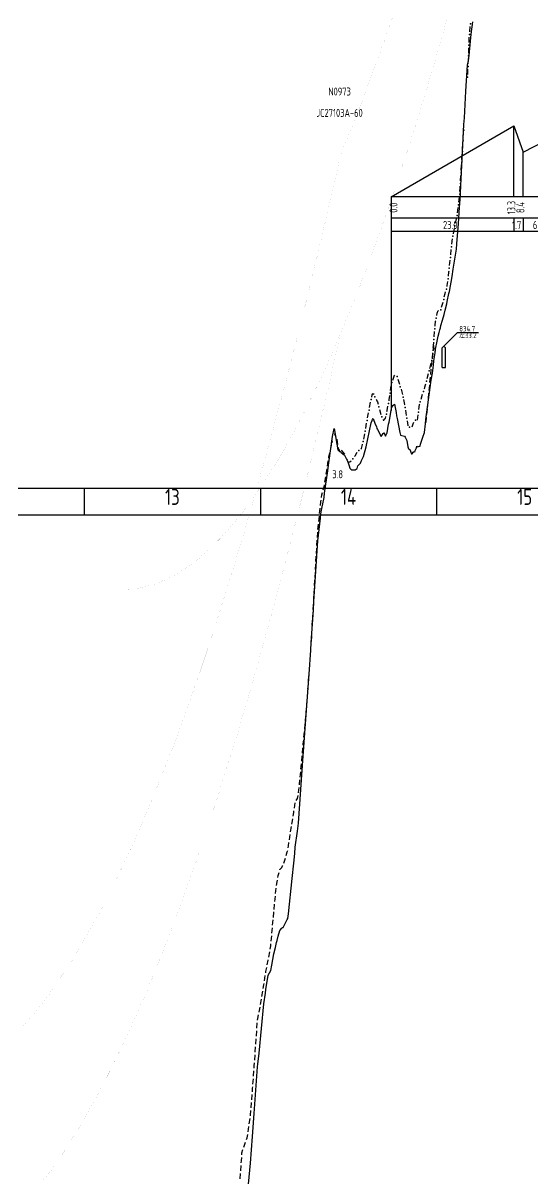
# Model space of a CAD drawing. Header units: millimetres. Extents: x 6482 to 7719, y 775 to 2743.
# Drawn here: x 7281.9 to 7473.1, y 1357.3 to 1790.3 of the extents above; entities that cross this region are included whole.
import ezdxf
from ezdxf.enums import TextEntityAlignment as Align

# ---------------------------------------------------------------- set-up
doc = ezdxf.new("R2010")
doc.units = ezdxf.units.MM
doc.header["$LTSCALE"] = 5
doc.linetypes.add('DASHED', pattern=[19.05, 12.7, -6.35])
for name, color, linetype in [('1', 3, 'Continuous'), ('2', 4, 'Continuous'), ('3', 5, 'Continuous'), ('4', 1, 'Continuous'), ('5', 2, 'Continuous'), ('6', 6, 'Continuous'), ('中心断面', 1, 'Continuous'), ('右边线', 3, 'Continuous'), ('图框', 1, 'Continuous'), ('左边线', 2, 'Continuous'), ('房屋', 1, 'Continuous'), ('风偏', 5, 'Continuous')]:
    doc.layers.add(name, color=color, linetype=linetype)
doc.styles.get("Standard").update_dxf_attribs({"font": 'tssdeng.shx', "width": 0.8, "bigfont": 'tssdchn.shx'})

# ---------------------------------------------------------------- blocks, each defined once
blk = doc.blocks.new('102218037')
at = {"layer": '房屋'}
for p, q in [((7439.685, 1669.334), (7439.07, 1668.719)), ((7439.07, 1661.334), (7439.07, 1668.719)), ((7440.3, 1668.719), (7439.685, 1669.334)), ((7440.3, 1661.334), (7440.3, 1668.719)), ((7439.07, 1661.334), (7440.3, 1661.334))]:
    blk.add_line(p, q, dxfattribs=at)
blk = doc.blocks.new('102218038')
at = {"layer": '房屋'}
blk.add_line((7452.685, 1674.334), (7444.685, 1674.334), dxfattribs=at)
at = {"layer": '房屋', "width": 0.8}
for s, p in [('834.7', (7445.485, 1674.834)), ('左33.2', (7445.485, 1672.334))]:
    blk.add_text(s, height=2, dxfattribs=at).set_placement(p)
blk = doc.blocks.new('102218460')
at = {"layer": '风偏'}
for p, q in [((7489.6, 1755.4), (7495.6, 1761.6)), ((7495.6, 1725.2), (7495.6, 1761.6)), ((7481.6, 1748.2), (7489.6, 1755.4)), ((7489.6, 1725.2), (7489.6, 1755.4)), ((7420, 1725.2), (7466, 1751.8)), ((7466, 1725.2), (7466, 1751.8)), ((7466, 1751.8), (7469.4, 1742)), ((7469.4, 1742), (7481.6, 1748.2)), ((7481.6, 1725.2), (7481.6, 1748.2)), ((7469.4, 1725.2), (7469.4, 1742)), ((7466, 1725.2), (7420, 1725.2)), ((7469.4, 1725.2), (7466, 1725.2)), ((7481.6, 1725.2), (7469.4, 1725.2)), ((7489.6, 1725.2), (7481.6, 1725.2)), ((7495.6, 1725.2), (7489.6, 1725.2)), ((7466, 1717.2), (7420, 1717.2)), ((7466, 1717.2), (7466, 1712.2)), ((7469.4, 1717.2), (7466, 1717.2)), ((7469.4, 1717.2), (7469.4, 1712.2)), ((7481.6, 1717.2), (7469.4, 1717.2)), ((7481.6, 1717.2), (7481.6, 1712.2)), ((7489.6, 1717.2), (7481.6, 1717.2)), ((7489.6, 1717.2), (7489.6, 1712.2)), ((7495.6, 1717.2), (7489.6, 1717.2)), ((7495.6, 1717.2), (7495.6, 1712.2)), ((7466, 1712.2), (7420, 1712.2)), ((7469.4, 1712.2), (7466, 1712.2)), ((7481.6, 1712.2), (7469.4, 1712.2)), ((7489.6, 1712.2), (7481.6, 1712.2)), ((7495.6, 1712.2), (7489.6, 1712.2))]:
    blk.add_line(p, q, dxfattribs=at)
at = {"layer": '风偏', "width": 0.8}
for s, p in [('23.0', (7439.4, 1713.2)), ('1.7', (7465.3, 1713.2)), ('6.1', (7473.1, 1713.2)), ('4.0', (7483.2, 1713.2)), ('3.0', (7490.2, 1713.2))]:
    blk.add_text(s, height=3, dxfattribs=at).set_placement(p)

msp = doc.modelspace()

# ---------------------------------------------------------------- linework, layer by layer
at = {"layer": '2', "linetype": 'Continuous', "const_width": 0.01}
for points in [[(7400.6, 1629.8), (7400.6, 1740.2)], [(7400.6, 1672.2), (7400.6, 1629.8)]]:
    msp.add_lwpolyline(points, dxfattribs=at)
at = {"layer": '3', "linetype": 'Continuous', "const_width": 0.01}
for points in [[(7400.6, 1740.2), (7402.62, 1745), (7404.62, 1749.8), (7406.64, 1755), (7408.66, 1760), (7410.66, 1765.4), (7412.68, 1770.8), (7414.7, 1776.2), (7416.7, 1781.8), (7418.72, 1787.6), (7420.74, 1793.4)], [(7281.54, 1414), (7283.56, 1416.4), (7285.56, 1418.6), (7287.58, 1421.2), (7289.6, 1423.8), (7291.62, 1426.4), (7293.64, 1429.2), (7295.66, 1432.2), (7297.68, 1435.2), (7299.7, 1438.2), (7301.72, 1441.6), (7303.74, 1445), (7305.76, 1448.4), (7307.76, 1452), (7309.78, 1455.6), (7311.8, 1459.4), (7313.82, 1463.4), (7315.84, 1467.4), (7317.86, 1471.6), (7319.88, 1475.8), (7321.9, 1480.2), (7323.92, 1484.6), (7325.94, 1489.2), (7327.94, 1493.8), (7329.96, 1498.6), (7331.98, 1503.6), (7334, 1508.6), (7336.02, 1513.8), (7338.04, 1519), (7340.06, 1524.4), (7342.08, 1530), (7344.1, 1535.6), (7346.12, 1541.2), (7348.14, 1547), (7350.14, 1553), (7352.16, 1559), (7354.18, 1565.2), (7356.2, 1571.6), (7358.22, 1578), (7360.24, 1584.4), (7362.26, 1591), (7364.28, 1597.8), (7366.3, 1604.6), (7368.32, 1611.6), (7370.32, 1618.8), (7372.34, 1626), (7374.36, 1633.2), (7376.38, 1640.8), (7378.4, 1648.2), (7380.42, 1656), (7382.44, 1663.8), (7384.46, 1671.6), (7386.48, 1679.6), (7388.5, 1687.8), (7390.5, 1696), (7392.52, 1704.4), (7394.54, 1713), (7396.56, 1721.6), (7398.58, 1730.4), (7400.6, 1739.2)]]:
    msp.add_lwpolyline(points, dxfattribs=at)
at = {"layer": '4', "linetype": 'Continuous', "const_width": 0.01}
for points in [[(7400.6, 1673.2), (7402.62, 1678), (7404.62, 1682.8), (7406.64, 1688), (7408.66, 1693), (7410.66, 1698.4), (7412.68, 1703.8), (7414.7, 1709.2), (7416.7, 1714.8), (7418.72, 1720.6), (7420.74, 1726.4), (7422.74, 1732.4), (7424.76, 1738.6), (7426.78, 1744.8), (7428.78, 1751.2), (7430.8, 1757.6), (7432.82, 1764.2), (7434.82, 1771), (7436.84, 1777.8), (7438.86, 1784.6), (7440.86, 1791.8)], [(7289.6, 1356.8), (7291.62, 1359.4), (7293.64, 1362.2), (7295.66, 1365.2), (7297.68, 1368.2), (7299.7, 1371.2), (7301.72, 1374.6), (7303.74, 1378), (7305.76, 1381.4), (7307.76, 1385), (7309.78, 1388.6), (7311.8, 1392.4), (7313.82, 1396.4), (7315.84, 1400.4), (7317.86, 1404.6), (7319.88, 1408.8), (7321.9, 1413.2), (7323.92, 1417.6), (7325.94, 1422.2), (7327.94, 1426.8), (7329.96, 1431.6), (7331.98, 1436.6), (7334, 1441.6), (7336.02, 1446.8), (7338.04, 1452), (7340.06, 1457.4), (7342.08, 1463), (7344.1, 1468.6), (7346.12, 1474.2), (7348.14, 1480), (7350.14, 1486), (7352.16, 1492), (7354.18, 1498.2), (7356.2, 1504.6), (7358.22, 1511), (7360.24, 1517.4), (7362.26, 1524), (7364.28, 1530.8), (7366.3, 1537.6), (7368.32, 1544.6), (7370.32, 1551.8), (7372.34, 1559), (7374.36, 1566.2), (7376.38, 1573.8), (7378.4, 1581.2), (7380.42, 1589), (7382.44, 1596.8), (7384.46, 1604.6), (7386.48, 1612.6), (7388.5, 1620.8), (7390.5, 1629), (7392.52, 1637.4), (7394.54, 1646), (7396.56, 1654.6), (7398.58, 1663.4), (7400.6, 1672.2)]]:
    msp.add_lwpolyline(points, dxfattribs=at)
at = {"layer": '5', "linetype": 'DASHED', "const_width": 0.01}
msp.add_lwpolyline([(7400.6, 1673.2), (7396.52, 1663.8), (7392.46, 1655), (7388.38, 1646.6), (7384.32, 1638.8), (7380.24, 1631.4), (7376.16, 1624.6), (7372.1, 1618.2), (7368.02, 1612.2), (7363.94, 1606.8), (7359.88, 1601.8), (7355.8, 1597.2), (7351.74, 1593.2), (7347.66, 1589.6), (7343.58, 1586.6), (7339.52, 1584), (7335.44, 1581.8), (7331.38, 1580.2), (7327.3, 1579), (7323.22, 1578.2), (7319.16, 1578), (7319.16, 1578)], dxfattribs=at)
at = {"layer": '6', "linetype": 'Continuous', "const_width": 0.01}
msp.add_lwpolyline([(7320.16, 1578), (7319.16, 1577), (7318.16, 1578)], dxfattribs=at)
at = {"layer": '中心断面', "linetype": 'Continuous'}
for p, q in [((7450, 1786.2), (7450.6, 1790.8)), ((7449.6, 1782.2), (7450, 1786.2)), ((7449.2, 1778.2), (7449.6, 1782.2)), ((7448.6, 1774.6), (7449, 1776.2)), ((7449, 1776.2), (7449.2, 1778.2)), ((7448, 1764.8), (7448.6, 1774.6)), ((7447.4, 1754.8), (7448, 1764.8)), ((7447.2, 1752.4), (7447.4, 1754.8)), ((7445.8, 1724.2), (7447.2, 1752.4)), ((7445.6, 1721.2), (7445.8, 1724.2)), ((7445.2, 1715.2), (7445.6, 1721.2)), ((7444.6, 1707.6), (7445.2, 1715.2)), ((7444.4, 1705.6), (7444.6, 1707.6)), ((7443.4, 1699.6), (7444.4, 1705.6)), ((7442.8, 1695.4), (7443.2, 1698.2)), ((7443.2, 1698.2), (7443.4, 1699.6)), ((7441.8, 1689.8), (7442.8, 1695.4)), ((7441, 1686), (7441.6, 1689)), ((7441.6, 1689), (7441.8, 1689.8)), ((7440.2, 1682.8), (7440.8, 1685.2)), ((7440.8, 1685.2), (7441, 1686)), ((7439.2, 1679), (7439.8, 1681.2)), ((7439.8, 1681.2), (7440.2, 1682.8)), ((7438.2, 1675.4), (7438.4, 1676.2)), ((7438.4, 1676.2), (7438.6, 1677)), ((7438.6, 1677), (7439.2, 1679)), ((7437.2, 1671.2), (7437.6, 1673)), ((7437.6, 1673), (7438, 1674.4)), ((7438, 1674.4), (7438.2, 1675.4)), ((7436.4, 1666.8), (7436.6, 1668.2)), ((7436.6, 1668.2), (7437.2, 1671.2)), ((7435.8, 1662.2), (7436, 1663.8)), ((7436, 1663.8), (7436.4, 1666.8)), ((7435, 1656.6), (7435.4, 1659.2)), ((7435.4, 1659.2), (7435.8, 1662.2)), ((7434.6, 1653.8), (7435, 1656.6)), ((7433, 1641.8), (7434.6, 1653.8)), ((7420, 1645.2), (7420.2, 1646.4)), ((7420.2, 1646.4), (7420.6, 1647)), ((7420.6, 1647), (7421.2, 1647.6)), ((7421.2, 1647.6), (7421.8, 1644.4)), ((7412.4, 1640.6), (7412.8, 1641.4)), ((7412.8, 1641.4), (7413, 1641.8)), ((7413, 1641.8), (7413.2, 1642.2)), ((7413.2, 1642.2), (7414, 1640)), ((7419.2, 1640.8), (7420, 1645.2)), ((7421.8, 1644.4), (7422, 1643.2)), ((7422, 1643.2), (7422.2, 1642.2)), ((7422.2, 1642.2), (7423.2, 1637)), ((7432.8, 1640.2), (7433, 1641.8)), ((7398, 1635.4), (7398.6, 1638.4)), ((7398.6, 1638.4), (7399.6, 1632.6)), ((7411.2, 1634.6), (7412.4, 1640.6)), ((7414, 1640), (7414.4, 1639.2)), ((7414.4, 1639.2), (7414.6, 1638.4)), ((7414.6, 1638.4), (7414.8, 1638)), ((7414.8, 1638), (7416.2, 1635.4)), ((7418.4, 1636.8), (7419, 1640)), ((7419, 1640), (7419.2, 1640.8)), ((7423.2, 1637), (7423.4, 1636)), ((7431.8, 1635.2), (7432.4, 1637)), ((7432.4, 1637), (7432.8, 1640.2)), ((7396.6, 1625.6), (7398, 1635.4)), ((7410.6, 1631.6), (7411.2, 1634.6)), ((7416.2, 1635.4), (7417, 1636.6)), ((7417, 1636.6), (7417.2, 1636.8)), ((7417.2, 1636.8), (7417.6, 1636.2)), ((7417.6, 1636.2), (7417.8, 1635.6)), ((7417.8, 1635.6), (7418.4, 1636.8)), ((7423.4, 1636), (7424, 1635.8)), ((7424, 1635.8), (7425, 1635.6)), ((7425, 1635.6), (7425.2, 1635.2)), ((7425.2, 1635.2), (7425.8, 1634)), ((7425.8, 1634), (7426.2, 1631.6)), ((7431, 1632.6), (7431.8, 1635.2)), ((7399.6, 1632.6), (7400, 1630.4)), ((7400, 1630.4), (7400.4, 1630)), ((7400.4, 1630), (7400.6, 1629.8)), ((7400.6, 1629.8), (7400.8, 1629.8)), ((7400.8, 1629.8), (7401.2, 1629.4)), ((7401.2, 1629.4), (7402.4, 1628.4)), ((7402.4, 1628.4), (7403, 1627.4)), ((7409.6, 1628), (7410.6, 1631.6)), ((7426.2, 1631.6), (7426.4, 1630.8)), ((7426.4, 1630.8), (7427, 1630.6)), ((7427, 1630.6), (7427.6, 1629)), ((7427.6, 1629), (7427.8, 1629)), ((7427.8, 1629), (7428.2, 1629.6)), ((7428.2, 1629.6), (7428.6, 1629.8)), ((7428.6, 1629.8), (7428.8, 1629.6)), ((7428.8, 1629.6), (7429, 1630.2)), ((7429, 1630.2), (7429.4, 1631.2)), ((7429.4, 1631.2), (7429.6, 1631.8)), ((7429.6, 1631.8), (7429.8, 1631.6)), ((7429.8, 1631.6), (7430.6, 1631.8)), ((7430.6, 1631.8), (7430.8, 1631.8)), ((7430.8, 1631.8), (7431, 1632.6)), ((7396.2, 1622.6), (7396.6, 1625.6)), ((7403, 1627.4), (7403.2, 1627)), ((7403.2, 1627), (7403.4, 1626.6)), ((7403.4, 1626.6), (7403.6, 1626.2)), ((7403.6, 1626.2), (7404, 1625.2)), ((7404, 1625.2), (7404.2, 1624.4)), ((7404.2, 1624.4), (7404.4, 1623.6)), ((7407.2, 1623.4), (7407.4, 1624.4)), ((7407.4, 1624.4), (7407.6, 1624.6)), ((7407.6, 1624.6), (7408.4, 1625.4)), ((7408.4, 1625.4), (7408.8, 1626.4)), ((7408.8, 1626.4), (7409.2, 1627.2)), ((7409.2, 1627.2), (7409.6, 1628)), ((7395, 1614.2), (7396.2, 1622.6)), ((7404.4, 1623.6), (7404.8, 1623.2)), ((7404.8, 1623.2), (7405.2, 1623)), ((7405.2, 1623), (7406.2, 1623)), ((7406.2, 1623), (7406.4, 1623)), ((7406.4, 1623), (7407.2, 1623.4)), ((7394, 1608.4), (7394.8, 1612.6)), ((7394.8, 1612.6), (7395, 1614.2)), ((7393.6, 1606.4), (7394, 1608.4)), ((7392.4, 1596.4), (7393.4, 1604.8)), ((7393.4, 1604.8), (7393.6, 1606.4)), ((7391, 1573.6), (7392.4, 1596.4)), ((7390.8, 1570.4), (7391, 1573.6)), ((7390, 1558.2), (7390.8, 1570.4)), ((7389.2, 1546.4), (7389.8, 1555.4)), ((7389.8, 1555.4), (7390, 1558.2)), ((7387.6, 1524.4), (7389.2, 1546.4)), ((7387.2, 1519), (7387.6, 1524.4)), ((7385.2, 1490.6), (7387, 1515.8)), ((7387, 1515.8), (7387.2, 1519)), ((7384.8, 1487.6), (7385.2, 1490.6)), ((7384, 1481.6), (7384.8, 1487.6)), ((7383.8, 1479.2), (7384, 1481.6)), ((7383.4, 1475.6), (7383.8, 1479.2)), ((7382.8, 1469.8), (7383.4, 1475.6)), ((7381.4, 1456.6), (7382.8, 1469.8)), ((7381.2, 1454.8), (7381.4, 1456.6)), ((7378.2, 1450.4), (7379, 1451.2)), ((7379, 1451.2), (7379.2, 1451.4)), ((7379.2, 1451.4), (7379.4, 1451.4)), ((7379.4, 1451.4), (7381, 1454.4)), ((7381, 1454.4), (7381.2, 1454.8)), ((7377, 1445.8), (7377.2, 1446.6)), ((7377.2, 1446.6), (7377.6, 1448.2)), ((7377.6, 1448.2), (7378.2, 1450.4)), ((7376, 1441.6), (7376.6, 1444)), ((7376.6, 1444), (7377, 1445.8)), ((7375.2, 1437.4), (7376, 1441.6)), ((7373, 1428.2), (7373.8, 1433.6)), ((7373.8, 1433.6), (7374.8, 1435.4)), ((7374.8, 1435.4), (7375.2, 1437.4)), ((7372.2, 1422.8), (7372.8, 1426.8)), ((7372.8, 1426.8), (7373, 1428.2)), ((7370.4, 1404.4), (7372.2, 1422.8)), ((7370, 1400.2), (7370.4, 1404.4)), ((7368.6, 1381.8), (7369.8, 1399.2)), ((7369.8, 1399.2), (7370, 1400.2)), ((7368, 1373.2), (7368.6, 1381.8)), ((7367.2, 1363.2), (7368, 1373.2)), ((7366, 1350), (7367.2, 1363.2))]:
    msp.add_line(p, q, dxfattribs=at)
at = {"layer": '右边线', "linetype": 'Continuous'}
for p, q in [((7449.42, 1787.1), (7449.59, 1789.09)), ((7449.15, 1783.11), (7449.2, 1784.6)), ((7449.2, 1784.6), (7449.24, 1785.11)), ((7449.01, 1779.11), (7449.08, 1781.11)), ((7448.84, 1775.11), (7448.93, 1777.11)), ((7448.66, 1771.12), (7448.75, 1773.12)), ((7446.99, 1747.19), (7447.12, 1749.19)), ((7446.47, 1739.21), (7446.6, 1741.21)), ((7446.73, 1743.2), (7446.86, 1745.2)), ((7446.22, 1735.22), (7446.35, 1737.22)), ((7445.96, 1731.23), (7446.09, 1733.22)), ((7445.7, 1727.24), (7445.8, 1728.8)), ((7445.8, 1728.8), (7445.83, 1729.23)), ((7445.29, 1723.26), (7445.55, 1725.24)), ((7444.79, 1719.29), (7445.03, 1721.28)), ((7444.06, 1715.36), (7444.4, 1717)), ((7444.4, 1717), (7444.48, 1717.32)), ((7443.27, 1711.44), (7443.4, 1712.2)), ((7443.4, 1712.2), (7443.65, 1713.41)), ((7442.68, 1707.49), (7442.8, 1708.6)), ((7442.8, 1708.6), (7442.94, 1709.47)), ((7442.27, 1703.51), (7442.48, 1705.5)), ((7441.86, 1699.53), (7442.06, 1701.52)), ((7441, 1692), (7441.18, 1693.57)), ((7441.41, 1695.55), (7441.6, 1697.2)), ((7441.6, 1697.2), (7441.64, 1697.54)), ((7439.88, 1687.72), (7440.2, 1689)), ((7440.2, 1689), (7440.38, 1689.66)), ((7440.9, 1691.59), (7441, 1692)), ((7438.86, 1683.86), (7439.2, 1685)), ((7439.2, 1685), (7439.4, 1685.78)), ((7437.03, 1680.75), (7437.2, 1681.6)), ((7437.2, 1681.6), (7437.6, 1682.6)), ((7437.6, 1682.6), (7437.66, 1682.6)), ((7436.38, 1676.81), (7436.4, 1677)), ((7436.4, 1677), (7436.6, 1678.6)), ((7436.6, 1678.6), (7436.64, 1678.79)), ((7436.07, 1672.82), (7436.23, 1674.82)), ((7435.75, 1668.83), (7435.8, 1669.4)), ((7435.8, 1669.4), (7435.91, 1670.83)), ((7435.44, 1664.85), (7435.6, 1666.84)), ((7433.42, 1657.11), (7433.95, 1659.04)), ((7434.48, 1660.97), (7434.6, 1661.4)), ((7434.6, 1661.4), (7434.98, 1662.91)), ((7419.74, 1652.71), (7420, 1654.4)), ((7420, 1654.4), (7420.05, 1654.69)), ((7420.6, 1656.6), (7421.2, 1658.4)), ((7421.2, 1658.4), (7421.29, 1658.34)), ((7422.45, 1656.94), (7423.02, 1655.02)), ((7432.4, 1653.4), (7432.8, 1654.8)), ((7432.8, 1654.8), (7432.9, 1655.18)), ((7412.65, 1650.23), (7412.8, 1651)), ((7412.8, 1651), (7413, 1651.4)), ((7413, 1651.4), (7413.2, 1651.6)), ((7413.2, 1651.6), (7413.42, 1651.17)), ((7419.2, 1649.2), (7419.44, 1650.74)), ((7423.65, 1653.12), (7424, 1652.2)), ((7424, 1652.2), (7424.21, 1651.21)), ((7431.14, 1649.45), (7431.73, 1651.36)), ((7432.35, 1653.26), (7432.4, 1653.4)), ((7411.86, 1646.31), (7412.25, 1648.27)), ((7414.31, 1649.38), (7414.4, 1649.2)), ((7414.4, 1649.2), (7414.6, 1648.8)), ((7414.6, 1648.8), (7414.8, 1648.4)), ((7414.8, 1648.4), (7415.04, 1647.53)), ((7418.4, 1645.2), (7418.74, 1646.8)), ((7419.13, 1648.76), (7419.2, 1649.2)), ((7424.61, 1649.25), (7425, 1647.4)), ((7425, 1647.4), (7425.02, 1647.29)), ((7430.35, 1645.53), (7430.6, 1647.4)), ((7430.6, 1647.4), (7430.63, 1647.51)), ((7411.09, 1642.38), (7411.2, 1643)), ((7411.2, 1643), (7411.47, 1644.35)), ((7415.58, 1645.6), (7416.12, 1643.68)), ((7416.9, 1641.83), (7417, 1641.6)), ((7417, 1641.6), (7417.2, 1641.6)), ((7417.2, 1641.6), (7417.6, 1642)), ((7417.6, 1642), (7417.8, 1642.2)), ((7417.8, 1642.2), (7417.94, 1642.88)), ((7418.33, 1644.84), (7418.4, 1645.2)), ((7425.31, 1645.31), (7425.62, 1643.34)), ((7425.93, 1641.36), (7426.2, 1639.6)), ((7429.82, 1641.57), (7430.09, 1643.55)), ((7410.39, 1638.44), (7410.6, 1639.6)), ((7410.6, 1639.6), (7410.74, 1640.41)), ((7426.2, 1639.6), (7426.25, 1639.39)), ((7427.76, 1639), (7427.8, 1639)), ((7427.8, 1639), (7428.2, 1640.2)), ((7428.2, 1640.2), (7428.46, 1640.85)), ((7409.69, 1634.5), (7410.04, 1636.47)), ((7406.4, 1628.2), (7407.2, 1629.6)), ((7408.59, 1630.68), (7408.8, 1631)), ((7408.8, 1631), (7409.2, 1632.4)), ((7409.2, 1632.4), (7409.24, 1632.56)), ((7404, 1625.8), (7404.2, 1626)), ((7404.2, 1626), (7404.4, 1626)), ((7404.4, 1626), (7404.8, 1626.2)), ((7404.8, 1626.2), (7404.93, 1626.33)), ((7406.14, 1627.91), (7406.2, 1628)), ((7406.2, 1628), (7406.4, 1628.2))]:
    msp.add_line(p, q, dxfattribs=at)
at = {"layer": '右边线'}
for p in [(7449.68, 1790.09), (7449.33, 1786.1), (7449.11, 1782.11), (7448.97, 1778.11), (7448.79, 1774.12), (7448.61, 1770.12), (7447.19, 1750.19), (7446.93, 1746.2), (7446.67, 1742.21), (7446.41, 1738.21), (7446.15, 1734.22), (7445.89, 1730.23), (7445.64, 1726.24), (7445.16, 1722.27), (7444.66, 1718.3), (7443.86, 1714.38), (7442.58, 1706.49), (7443.11, 1710.46), (7442.17, 1702.51), (7441.75, 1698.54), (7441.3, 1694.56), (7440.64, 1690.62), (7439.64, 1686.75), (7438.53, 1682.93), (7436.83, 1679.77), (7435.99, 1671.83), (7436.31, 1675.81), (7435.68, 1667.84), (7435.25, 1663.87), (7434.22, 1660.01), (7420.23, 1655.67), (7422.13, 1657.87), (7433.15, 1656.15), (7413.86, 1650.27), (7419.59, 1651.73), (7423.31, 1654.06), (7424.41, 1650.23), (7432.04, 1652.31), (7412.45, 1649.25), (7415.31, 1646.57), (7418.95, 1647.78), (7425.16, 1646.3), (7430.87, 1648.48), (7410.92, 1641.4), (7411.67, 1645.33), (7416.49, 1642.75), (7418.13, 1643.86), (7425.78, 1642.35), (7429.05, 1641.6), (7430.22, 1644.54), (7410.22, 1637.46), (7426.77, 1638.92), (7409.48, 1633.53), (7407.76, 1630.24), (7405.56, 1627.1)]:
    msp.add_point(p, dxfattribs=at)
at = {"layer": '图框', "linetype": 'Continuous'}
for p, q in [((7701.2, 1616), (6512.2, 1616)), ((7304.87, 1616), (7304.87, 1606)), ((7370.92, 1616), (7370.92, 1606)), ((7436.98, 1616), (7436.98, 1606)), ((7691.2, 1606), (6537.2, 1606))]:
    msp.add_line(p, q, dxfattribs=at)
at = {"layer": '左边线', "linetype": 'Continuous'}
for p, q in [((7435.75, 1667.58), (7435.8, 1668)), ((7435.8, 1668), (7436, 1669.57)), ((7436.17, 1668.65), (7436.4, 1667.4)), ((7435.07, 1661.62), (7435.31, 1663.61)), ((7435.42, 1664.6), (7435.64, 1666.59)), ((7434.77, 1658.64), (7434.96, 1660.63)), ((7434.2, 1652.66), (7434.39, 1654.65)), ((7434.49, 1655.65), (7434.6, 1656.8)), ((7434.6, 1656.8), (7434.68, 1657.64)), ((7433.91, 1649.68), (7434.11, 1651.67)), ((7433.34, 1643.7), (7433.53, 1645.7)), ((7433.63, 1646.69), (7433.82, 1648.68)), ((7433.05, 1640.72), (7433.24, 1642.71)), ((7397.84, 1633.12), (7398, 1633.8)), ((7398.6, 1636.6), (7399.24, 1635.32)), ((7399.62, 1634.4), (7399.87, 1632.42)), ((7396.6, 1627.8), (7396.93, 1629.22)), ((7397.16, 1630.19), (7397.61, 1632.14)), ((7400, 1631.43), (7400, 1631.4)), ((7400, 1631.4), (7400.4, 1630)), ((7400.6, 1630.4), (7400.63, 1630.46)), ((7401.23, 1630.36), (7402.4, 1628.8)), ((7396.05, 1624.3), (7396.2, 1625.2)), ((7396.2, 1625.2), (7396.37, 1626.28)), ((7396.52, 1627.26), (7396.6, 1627.8)), ((7395.09, 1618.38), (7395.41, 1620.35)), ((7395.57, 1621.34), (7395.89, 1623.31)), ((7394.49, 1615.44), (7394.8, 1616.6)), ((7394.8, 1616.6), (7394.93, 1617.39)), ((7393.6, 1611), (7393.68, 1611.53)), ((7393.83, 1612.52), (7394, 1613.6)), ((7394, 1613.6), (7394.23, 1614.48)), ((7393.12, 1606.56), (7393.33, 1608.55)), ((7393.44, 1609.55), (7393.6, 1611)), ((7392.48, 1600.6), (7392.7, 1602.59)), ((7392.8, 1603.58), (7393.01, 1605.57)), ((7392.27, 1597.6), (7392.39, 1599.6)), ((7392.1, 1594.61), (7392.22, 1596.61)), ((7391.75, 1588.62), (7391.87, 1590.62)), ((7391.93, 1591.61), (7392.04, 1593.61)), ((7391.58, 1585.63), (7391.7, 1587.62)), ((7391.23, 1579.64), (7391.35, 1581.63)), ((7391.41, 1582.63), (7391.52, 1584.63)), ((7391.06, 1576.64), (7391.18, 1578.64)), ((7390.71, 1570.65), (7390.8, 1572.2)), ((7390.8, 1572.2), (7390.83, 1572.65)), ((7390.89, 1573.65), (7391, 1575.6)), ((7391, 1575.6), (7391, 1575.64)), ((7390.54, 1567.66), (7390.65, 1569.65)), ((7390.2, 1561.66), (7390.31, 1563.66)), ((7390.37, 1564.66), (7390.48, 1566.66)), ((7390.03, 1558.67), (7390.14, 1560.67)), ((7389.19, 1546.7), (7389.2, 1546.8)), ((7388.74, 1540.72), (7388.89, 1542.71)), ((7388.96, 1543.71), (7389.12, 1545.7)), ((7388.51, 1537.72), (7388.66, 1539.72)), ((7388.05, 1531.74), (7388.2, 1533.74)), ((7388.28, 1534.73), (7388.43, 1536.73)), ((7387.82, 1528.75), (7387.98, 1530.75)), ((7387.24, 1522.78), (7387.48, 1524.77)), ((7387.6, 1525.8), (7387.75, 1527.75)), ((7387.6, 1525.76), (7387.6, 1525.8)), ((7386.96, 1519.79), (7387, 1520.2)), ((7387, 1520.2), (7387.14, 1521.79)), ((7386.39, 1513.82), (7386.58, 1515.81)), ((7386.68, 1516.81), (7386.87, 1518.8)), ((7386.1, 1510.83), (7386.29, 1512.83)), ((7385.82, 1507.85), (7386.01, 1509.84)), ((7385.25, 1501.88), (7385.44, 1503.87)), ((7385.53, 1504.86), (7385.72, 1506.85)), ((7384.37, 1499.04), (7384.8, 1499.8)), ((7384.8, 1499.8), (7385.07, 1500.89)), ((7383.18, 1493.2), (7383.4, 1494.6)), ((7383.4, 1494.6), (7383.49, 1495.18)), ((7383.64, 1496.17), (7383.8, 1497.2)), ((7383.8, 1497.2), (7383.96, 1498.14)), ((7382.71, 1490.24), (7382.8, 1490.8)), ((7382.8, 1490.8), (7383.02, 1492.22)), ((7381.77, 1484.32), (7382.08, 1486.29)), ((7382.24, 1487.28), (7382.55, 1489.25)), ((7381.31, 1481.35), (7381.4, 1482)), ((7381.4, 1482), (7381.61, 1483.33)), ((7379.65, 1475.59), (7380.26, 1477.5)), ((7380.57, 1478.45), (7381, 1479.8)), ((7381, 1479.8), (7381.14, 1480.37)), ((7378.17, 1473.08), (7378.2, 1473.2)), ((7378.2, 1473.2), (7379, 1474)), ((7379, 1474), (7379.2, 1474.6)), ((7379.2, 1474.6), (7379.28, 1474.68)), ((7377, 1467.21), (7377.2, 1468.6)), ((7377.2, 1468.6), (7377.3, 1469.19)), ((7377.46, 1470.17), (7377.6, 1471)), ((7377.6, 1471), (7377.91, 1472.12)), ((7376.6, 1464.23), (7376.87, 1466.22)), ((7376.03, 1458.26), (7376.22, 1460.25)), ((7376.31, 1461.25), (7376.51, 1463.24)), ((7375.76, 1455.27), (7375.94, 1457.27)), ((7375.24, 1449.3), (7375.42, 1451.29)), ((7375.5, 1452.28), (7375.68, 1454.28)), ((7374.96, 1446.31), (7375.15, 1448.3)), ((7374.02, 1440.39), (7374.38, 1442.35)), ((7374.57, 1443.34), (7374.8, 1444.6)), ((7374.8, 1444.6), (7374.87, 1445.31)), ((7373.46, 1437.44), (7373.8, 1439.2)), ((7373.8, 1439.2), (7373.84, 1439.4)), ((7372.44, 1431.53), (7372.75, 1433.5)), ((7372.92, 1434.49), (7373, 1435)), ((7373, 1435), (7373.28, 1436.46)), ((7371.95, 1428.57), (7372.2, 1430)), ((7372.2, 1430), (7372.29, 1430.54)), ((7371.44, 1425.61), (7371.78, 1427.58)), ((7370.42, 1419.7), (7370.76, 1421.67)), ((7370.93, 1422.66), (7371.27, 1424.63)), ((7369.87, 1416.75), (7370, 1417.4)), ((7370, 1417.4), (7370.24, 1418.72)), ((7369.4, 1410.77), (7369.54, 1412.77)), ((7369.61, 1413.76), (7369.75, 1415.76)), ((7369.18, 1407.78), (7369.33, 1409.77)), ((7368.76, 1401.8), (7368.9, 1403.79)), ((7368.97, 1404.79), (7369.11, 1406.78)), ((7368.54, 1398.8), (7368.6, 1399.6)), ((7368.6, 1399.6), (7368.69, 1400.8)), ((7368.12, 1392.82), (7368.26, 1394.81)), ((7368.33, 1395.81), (7368.47, 1397.81)), ((7367.89, 1389.83), (7368, 1391.2)), ((7368, 1391.2), (7368.04, 1391.82)), ((7367.41, 1383.85), (7367.57, 1385.84)), ((7367.65, 1386.84), (7367.81, 1388.83)), ((7367.2, 1381.2), (7367.33, 1382.85)), ((7366.74, 1377.89), (7367.01, 1379.87)), ((7367.15, 1380.86), (7367.2, 1381.2)), ((7366, 1372.6), (7366.18, 1373.92)), ((7366.32, 1374.92), (7366.6, 1376.9)), ((7364.67, 1369.19), (7365.35, 1371.07)), ((7365.74, 1371.99), (7366, 1372.6)), ((7363.8, 1364), (7363.89, 1365.29)), ((7363.95, 1366.29), (7364, 1367)), ((7364, 1367), (7364.37, 1368.24)), ((7363.55, 1360.3), (7363.69, 1362.3)), ((7363.75, 1363.3), (7363.8, 1364)), ((7363.35, 1357.31), (7363.48, 1359.31))]:
    msp.add_line(p, q, dxfattribs=at)
at = {"layer": '房屋', "linetype": 'Continuous'}
msp.add_line((7439.68, 1669.33), (7444.68, 1674.33), dxfattribs=at)
at = {"layer": '风偏'}
msp.add_line((7420, 1725.2), (7420, 1645.2), dxfattribs=at)

# ---------------------------------------------------------------- block references
at = {"layer": '房屋'}
for name in ['102218038', '102218037']:
    msp.add_blockref(name, (0, 0), dxfattribs=at)
at = {"layer": '风偏'}
msp.add_blockref('102218460', (0, 0), dxfattribs=at)

# ---------------------------------------------------------------- texts
at = {"layer": '1', "linetype": 'Continuous', "width": 0.8}
for s, p in [('N0973', (7400.6, 1763.2)), ('JC27103A-60', (7400.6, 1755.2)), ('3.8 ', (7400.6, 1619.8))]:
    msp.add_text(s, height=3, dxfattribs=at).set_placement(p, align=Align.CENTER)
at = {"layer": '图框', "linetype": 'Continuous', "width": 0.8}
for s, p in [('13', (7337.89, 1608)), ('14', (7403.95, 1608)), ('15', (7470.01, 1608))]:
    msp.add_text(s, height=6, dxfattribs=at).set_placement(p, align=Align.BOTTOM_CENTER)
at = {"layer": '风偏', "linetype": 'Continuous', "width": 0.8}
for s, p in [('0.0', (7423.2, 1721.2)), ('13.3', (7467.4, 1721.2)), ('8.4', (7470.8, 1721.2))]:
    msp.add_text(s, height=3, rotation=90, dxfattribs=at).set_placement(p, align=Align.BOTTOM_CENTER)

doc.saveas('drawing.dxf')
